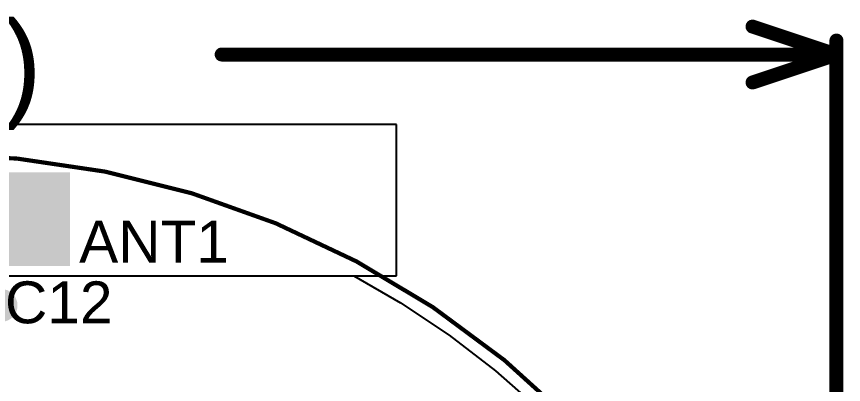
# Model space of a CAD drawing. Header units: inches. Extents: x -17 to 345, y -18 to 43.
# Drawn here: x 1.61 to 16.63, y 12.31 to 19 of the extents above; entities that cross this region are included whole.
import ezdxf

# ---------------------------------------------------------------- set-up
doc = ezdxf.new("R2010")
doc.units = ezdxf.units.IN
for name, color, linetype in [('Board Outline', 216, 'Continuous'), ('Bottom Layer', 5, 'Continuous'), ('Mechanical 13', 56, 'Continuous'), ('Top Layer', 1, 'Continuous'), ('Top Overlay', 2, 'Continuous'), ('Top Paste', 8, 'Continuous'), ('Top Solder', 216, 'Continuous')]:
    doc.layers.add(name, color=color, linetype=linetype)
doc.styles.add('Arial', font='', dxfattribs={"height": 0.2})
doc.styles.get('Arial').set_extended_font_data('Arial')

msp = doc.modelspace()

# ---------------------------------------------------------------- hatches: boundary and pattern name
at = {"layer": 'Bottom Layer'}
h = msp.add_hatch(color=5, dxfattribs=at)
edge = h.paths.add_edge_path()
edge.add_arc((1.324, 13.75), 0.3, 0, 360)
at = {"layer": 'Top Layer'}
msp.add_hatch(color=1, dxfattribs=at).paths.add_polyline_path([(1.375, 16.066), (2.475, 16.066), (2.475, 14.566), (1.375, 14.566)])
h = msp.add_hatch(color=1, dxfattribs=at)
edge = h.paths.add_edge_path()
edge.add_arc((1.324, 13.75), 0.3, 0, 360)
at = {"layer": 'Top Paste'}
msp.add_hatch(color=8, dxfattribs=at).paths.add_polyline_path([(1.375, 16.066), (2.475, 16.066), (2.475, 14.566), (1.375, 14.566)])
at = {"layer": 'Top Solder'}
msp.add_hatch(color=216, dxfattribs=at).paths.add_polyline_path([(1.274, 16.168), (2.577, 16.168), (2.577, 14.465), (1.274, 14.465)])

# ---------------------------------------------------------------- linework, layer by layer
at = {"layer": 'Board Outline'}
msp.add_lwpolyline([(16.5, 0, 0.076, 0.076, 1), (-16.5, 0, 0.076, 0.076, 1)], format="xyseb", close=True, dxfattribs=at)
at = {"layer": 'Bottom Layer'}
for p, q in [((8.509, 17.043), (-5.842, 17.043)), ((8.509, 14.289), (8.509, 17.043)), ((-8.306, 14.289), (8.509, 14.289)), ((-7.732, 14.289), (7.732, 14.289)), ((7.732, 14.289), (8.581, 13.799)), ((8.581, 13.799), (9.465, 13.209)), ((9.465, 13.209), (10.309, 12.561)), ((10.309, 12.561), (11.108, 11.86))]:
    msp.add_line(p, q, dxfattribs=at)
at = {"layer": 'Mechanical 13'}
for points in [[(14.976, 18.821, 0.254, 0.254, 0), (16.5, 18.313, 0.254, 0.254, 0)], [(16.5, 0.292, 0.254, 0.254, 0), (16.5, 18.567, 0.254, 0.254, 0)], [(5.332, 18.313, 0.254, 0.254, 0), (16.5, 18.313, 0.254, 0.254, 0)], [(14.976, 17.805, 0.254, 0.254, 0), (16.5, 18.313, 0.254, 0.254, 0)]]:
    msp.add_lwpolyline(points, format="xyseb", dxfattribs=at)
for points in [[(14.912, 18.821, 0.127, 0.127, 1), (15.039, 18.821, 0.127, 0.127, 1)], [(16.436, 18.567, 0.127, 0.127, 1), (16.563, 18.567, 0.127, 0.127, 1)], [(5.269, 18.313, 0.127, 0.127, 1), (5.396, 18.313, 0.127, 0.127, 1)], [(16.436, 18.313, 0.127, 0.127, 1), (16.563, 18.313, 0.127, 0.127, 1)], [(16.436, 18.313, 0.127, 0.127, 1), (16.563, 18.313, 0.127, 0.127, 1)], [(16.436, 18.313, 0.127, 0.127, 1), (16.563, 18.313, 0.127, 0.127, 1)], [(14.912, 17.805, 0.127, 0.127, 1), (15.039, 17.805, 0.127, 0.127, 1)]]:
    msp.add_lwpolyline(points, format="xyseb", close=True, dxfattribs=at)
at = {"layer": 'Top Layer'}
for p, q in [((8.509, 17.043), (-5.842, 17.043)), ((8.509, 14.289), (8.509, 17.043)), ((-8.306, 14.289), (8.509, 14.289)), ((0.32, 14.289), (7.732, 14.289)), ((7.732, 14.289), (8.581, 13.799)), ((8.581, 13.799), (9.465, 13.209)), ((9.465, 13.209), (10.309, 12.561)), ((10.309, 12.561), (11.108, 11.86))]:
    msp.add_line(p, q, dxfattribs=at)

# ---------------------------------------------------------------- texts
at = {"layer": 'Mechanical 13', "style": 'Arial'}
msp.add_text('3.3 (cm)', height=1.524, dxfattribs=at).set_placement((-5.739, 17.399))
at = {"layer": 'Top Overlay', "style": 'Arial'}
for s, p in [('ANT1', (2.744, 14.529)), ('C12', (1.397, 13.425))]:
    msp.add_text(s, height=0.762, dxfattribs=at).set_placement(p)

doc.saveas('drawing.dxf')
